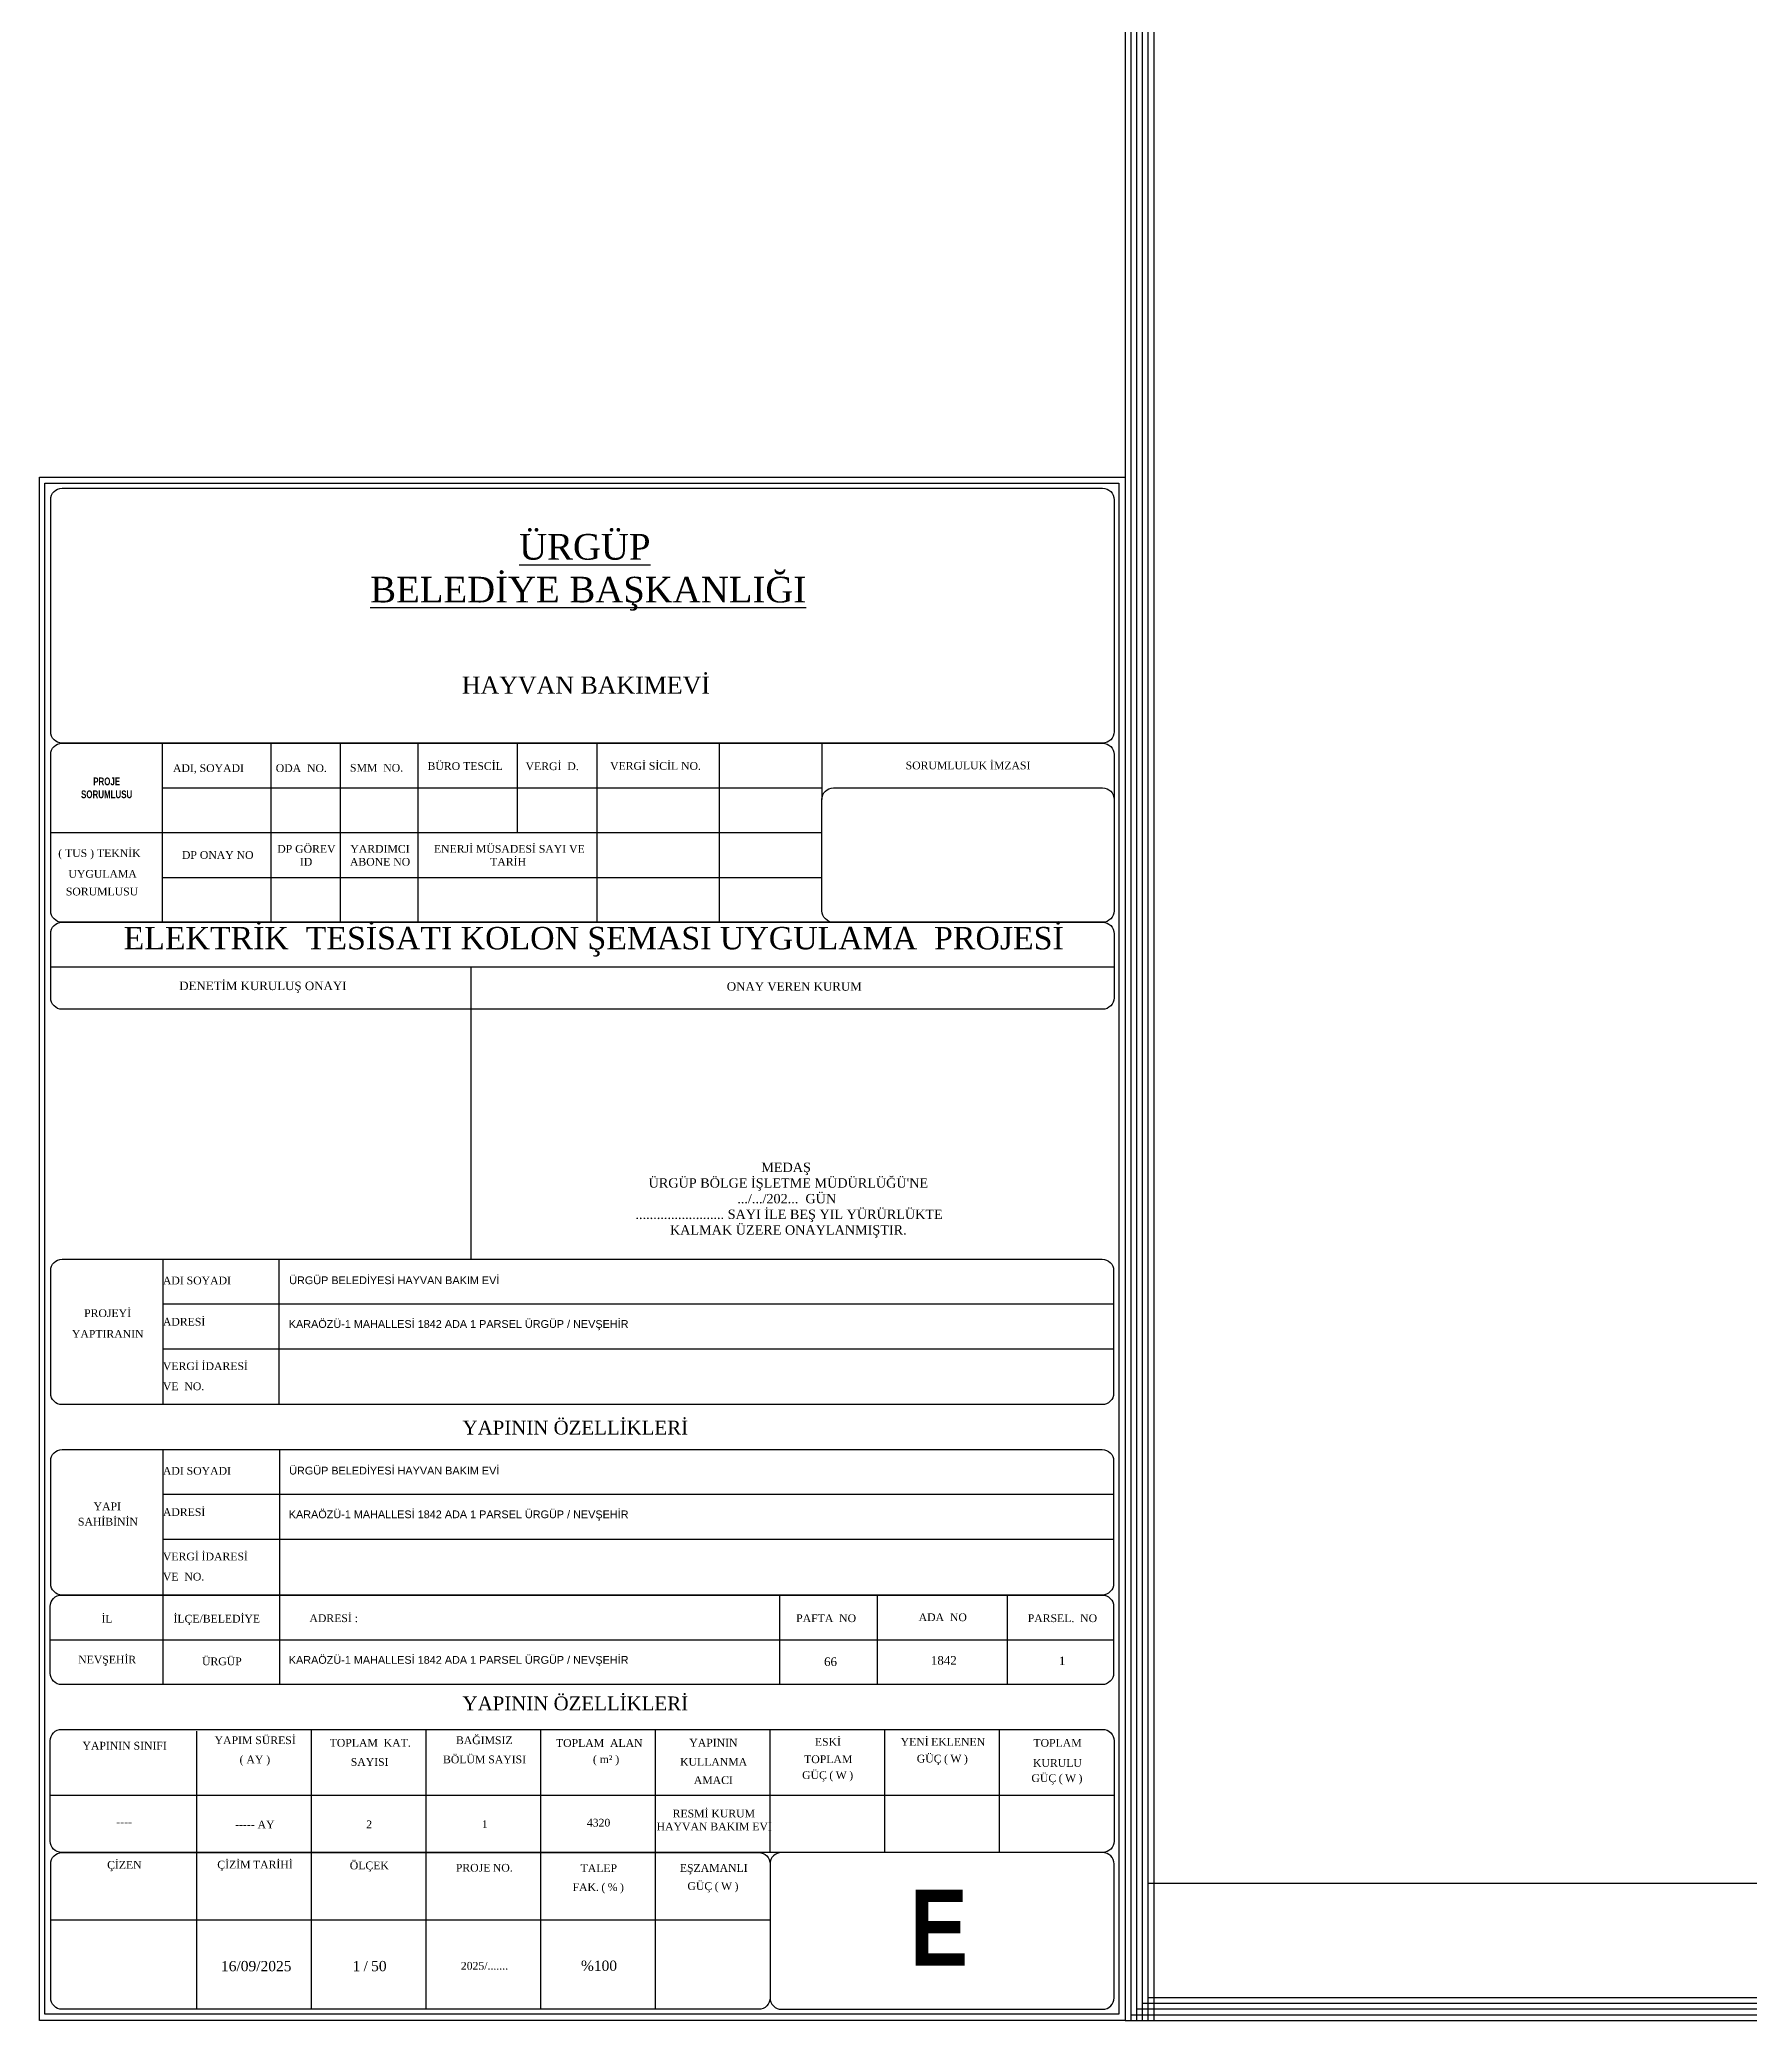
# Model space of a CAD drawing. Header units: millimetres. Extents: x 2046 to 14753, y 2361 to 29276.
# Drawn here: x 2046 to 3542, y 2361 to 4094 of the extents above; entities that cross this region are included whole.
import ezdxf

# ---------------------------------------------------------------- set-up
doc = ezdxf.new("R2010")
doc.units = ezdxf.units.MM
doc.layers.add('yazi', color=251, linetype='Continuous', lineweight=25)
doc.styles.add('Elektrik Yazı', font='times.ttf')

msp = doc.modelspace()

# ---------------------------------------------------------------- linework, layer by layer
at = {"layer": 'yazi'}
for p, q in [((3000.515, 26057.18), (3000.515, 2361.267)), ((3010.515, 26042.18), (3010.515, 2361.267)), ((3020.515, 26032.18), (3020.515, 2361.267)), ((2995.515, 8020.024), (2995.515, 2361.267)), ((3005.515, 8020.024), (3005.515, 2361.267)), ((3015.515, 8020.024), (3015.515, 2361.267)), ((2153.262, 3400.229), (2153.262, 3478.587)), ((2247.929, 3478.587), (2247.929, 3321.871)), ((2308.753, 3478.587), (2308.753, 3321.871)), ((2376.627, 3478.587), (2376.627, 3321.871)), ((2463.463, 3478.587), (2463.463, 3400.229)), ((2533.313, 3478.587), (2533.313, 3321.871)), ((2640.137, 3478.587), (2640.137, 3321.871)), ((2730.258, 3478.587), (2730.258, 3429.408)), ((2153.262, 3439.408), (2730.258, 3439.408)), ((2730.258, 3400.229), (2055.315, 3400.229)), ((2153.262, 3321.871), (2153.262, 3400.229)), ((2730.258, 3360.598), (2153.262, 3360.598)), ((2985.815, 3282.692), (2055.315, 3282.692)), ((2422.923, 3282.692), (2422.923, 3027.214)), ((2153.523, 3027.214), (2153.523, 2899.883)), ((2254.86, 3027.214), (2254.86, 2899.883)), ((2153.523, 2988.035), (2985.815, 2988.035)), ((2153.523, 2948.856), (2985.815, 2948.856)), ((2153.523, 2860.704), (2153.523, 2655.014)), ((2255.487, 2860.704), (2255.487, 2655.014)), ((2153.523, 2821.525), (2985.815, 2821.525)), ((2153.523, 2782.346), (2985.815, 2782.346)), ((2693.28, 2655.014), (2693.28, 2733.372)), ((2778.802, 2655.014), (2778.802, 2733.372)), ((2892.643, 2655.014), (2892.643, 2733.372)), ((2054.959, 2694.193), (2985.46, 2694.193)), ((2183.11, 2370.967), (2183.11, 2614.397)), ((2283.448, 2370.967), (2283.448, 2615.835)), ((2383.786, 2370.967), (2383.786, 2615.835)), ((2484.125, 2370.967), (2484.125, 2615.835)), ((2584.463, 2370.967), (2584.463, 2615.835)), ((2684.801, 2508.093), (2684.801, 2615.835)), ((2785.139, 2508.093), (2785.139, 2615.835)), ((2885.477, 2508.093), (2885.477, 2615.835)), ((2055.315, 2558.187), (2985.815, 2558.187)), ((2055.315, 2449.325), (2684.801, 2449.325))]:
    msp.add_line(p, q, dxfattribs=at)
for points in [[(2045.615, 2361.267), (2045.615, 3711.238), (2995.515, 3711.238), (2995.515, 2361.267), (2045.615, 2361.267)], [(3015.515, 2481.267), (11464.215, 2481.267)], [(3010.515, 2376.267), (11469.215, 2376.267)], [(3015.515, 2381.267), (11464.215, 2381.267)], [(2995.515, 2361.267), (11484.215, 2361.267)], [(3000.515, 2366.267), (11479.215, 2366.267)], [(3005.515, 2371.267), (11474.215, 2371.267)]]:
    msp.add_lwpolyline(points, dxfattribs=at)
at = {"layer": 'yazi', "lineweight": 30}
msp.add_lwpolyline([(2050.277, 3705.913), (2989.889, 3705.913), (2989.889, 2366.623), (2050.277, 2366.623)], close=True, dxfattribs=at)
for points in [[(2065.315, 3701.538), (2975.815, 3701.538, -0.41421356), (2985.815, 3691.538), (2985.815, 3488.587, -0.41421356), (2975.815, 3478.587), (2065.315, 3478.587, -0.41421356), (2055.315, 3488.587), (2055.315, 3691.538, -0.41421356)], [(2065.315, 3478.591), (2975.815, 3478.591, -0.41421356), (2985.815, 3468.591), (2985.815, 3331.871, -0.41421356), (2975.815, 3321.871), (2065.315, 3321.871, -0.41421356), (2055.315, 3331.871), (2055.315, 3468.591, -0.41421356)], [(2740.258, 3439.408), (2975.815, 3439.408, -0.41421356), (2985.815, 3429.408), (2985.815, 3331.871, -0.41421356), (2975.815, 3321.871), (2740.258, 3321.871, -0.41421356), (2730.258, 3331.871), (2730.258, 3429.408, -0.41421356)], [(2065.315, 3321.871), (2975.815, 3321.871, -0.41421356), (2985.815, 3311.871), (2985.815, 3255.755, -0.41421356), (2975.815, 3245.755), (2065.315, 3245.755, -0.41421356), (2055.315, 3255.755), (2055.315, 3311.871, -0.41421356)], [(2065.315, 3027.214), (2975.46, 3027.214, -0.41421356), (2985.46, 3017.214), (2985.46, 2909.883, -0.41421356), (2975.46, 2899.883), (2065.315, 2899.883, -0.41421356), (2055.315, 2909.883), (2055.315, 3017.214, -0.41421356)], [(2065.315, 2860.704), (2975.46, 2860.704, -0.41421356), (2985.46, 2850.704), (2985.46, 2743.372, -0.41421356), (2975.46, 2733.372), (2065.315, 2733.372, -0.41421356), (2055.315, 2743.372), (2055.315, 2850.704, -0.41421356)], [(2064.959, 2733.372), (2975.46, 2733.372, -0.41421356), (2985.46, 2723.372), (2985.46, 2665.014, -0.41421356), (2975.46, 2655.014), (2064.959, 2655.014, -0.41421356), (2054.959, 2665.014), (2054.959, 2723.372, -0.41421356)], [(2064.959, 2615.835), (2975.815, 2615.835, -0.41421356), (2985.815, 2605.835), (2985.815, 2518.093, -0.41421356), (2975.815, 2508.093), (2064.959, 2508.093, -0.41421356), (2054.959, 2518.093), (2054.959, 2605.835, -0.41421356)], [(2065.315, 2508.093), (2674.801, 2508.093, -0.41421356), (2684.801, 2498.093), (2684.801, 2380.967, -0.41421356), (2674.801, 2370.967), (2065.315, 2370.967, -0.41421356), (2055.315, 2380.967), (2055.315, 2498.093, -0.41421356)], [(2975.815, 2508.093), (2694.801, 2508.093, 0.41421356), (2684.801, 2498.093), (2684.801, 2380.967, 0.41421356), (2694.801, 2370.967), (2975.815, 2370.967, 0.41421356), (2985.815, 2380.967), (2985.815, 2498.093, 0.41421356)]]:
    msp.add_lwpolyline(points, format="xyb", close=True, dxfattribs=at)

# ---------------------------------------------------------------- texts
at = {"layer": 'yazi', "lineweight": 30, "style": 'Elektrik Yazı'}
for s, insert, char_height, width, attachment_point in [('\\pi313.41816;{\\L\\C240;\\c2367469;ÜRGÜP\\P\\pi183.13353;BELEDİYE BAŞKANLIĞI}', (2151.813, 3661.538), 22.45617, 737.88668, 1), ('\\pi263.28364;{\\C240;\\c2367469;HAYVAN BAKIMEVİ}', (2151.813, 3536.814), 15, 737.88668, 1), ('{\\fSwis721 LtCn BT|b1|i0|c162|p34;PROJE\\PSORUMLUSU}', (2104.289, 3439.41), 6.78978, 97.94742, 5), ('ADI, SOYADI', (2162.301, 3460.111), 6.78978, 94.49943, 1), ('ODA  NO.', (2252.255, 3460.092), 6.7898, 94.49943, 1), ('SMM  NO.', (2317.238, 3460.398), 6.7898, 94.49943, 1), ('BÜRO TESCİL', (2385.111, 3461.935), 6.78978, 94.49943, 1), ('VERGİ  D.', (2470.901, 3461.762), 6.7898, 94.49943, 1), ('VERGİ SİCİL NO.', (2544.851, 3462.026), 6.78978, 94.49943, 1), ('SORUMLULUK İMZASI', (2858.036, 3458.997), 6.78978, 255.55773, 5), ('( TUS ) TEKNİK', (2061.928, 3385.754), 6.78978, 94.49943, 1), ('\\pi16.89397;DP ONAY NO', (2153.262, 3384.122), 6.78978, 94.49943, 1), ('\\pi5.63223;DP GÖREV \\P\\pi25.43861;ID', (2247.929, 3389.479), 6.78978, 60.82447, 1), ('\\pi8.74842;YARDIMCI\\P\\pi8.39596;ABONE NO', (2308.782, 3389.479), 6.78978, 67.84498, 1), ('\\pi14.09007;ENERJİ MÜSADESİ SAYI VE \\P\\pi63.28293;TARİH', (2376.627, 3389.479), 6.78978, 156.68662, 1), ('UYGULAMA', (2070.858, 3367.589), 6.7898, 94.49943, 1), ('SORUMLUSU', (2068.56, 3352.141), 6.7898, 94.49943, 1), ('\\pi63.76469;ELEKTRİK  TESİSATI KOLON ŞEMASI UYGULAMA  PROJESİ      ', (2055.315, 3317.774), 19.58948, 930.50045, 1), ('\\pi112.4776;DENETİM KURULUŞ ONAYI', (2055.315, 3270.007), 7.48818, 367.60848, 1), ('\\pi224.01594;ONAY VEREN KURUM', (2422.923, 3269.467), 7.48818, 562.89198, 1), ('ADI SOYADI', (2153.523, 3011.893), 6.7898, 101.33613, 1), ('{\\fArial|b0|i0|c162|p34;ÜRGÜP BELEDİYESİ HAYVAN BAKIM EVİ}', (2264.016, 3012.101), 6.78978, 520.70736, 1), ('\\pi29.25631;PROJEYİ ', (2055.315, 2983.334), 6.78978, 98.2086, 1), ('\\pi18.58946;YAPTIRANIN', (2055.315, 2965.168), 6.78978, 98.2086, 1), ('ADRESİ', (2153.523, 2975.817), 6.7898, 101.33613, 1), ('{\\fArial|b0|i0|c162|p34;KARAÖZÜ-1 MAHALLESİ 1842 ADA 1 PARSEL ÜRGÜP / NEVŞEHİR}', (2263.672, 2973.853), 6.78978, 519.5868, 1), ('VERGİ İDARESİ', (2153.523, 2936.969), 6.78978, 101.33613, 1), ('VE  NO.', (2153.523, 2919.345), 6.7898, 101.33613, 1), ('YAPININ ÖZELLİKLERİ ', (2415.746, 2885.849), 12.09178, 245.94036, 1), ('ADI SOYADI', (2153.523, 2845.383), 6.7898, 101.33613, 1), ('{\\fArial|b0|i0|c162|p34;ÜRGÜP BELEDİYESİ HAYVAN BAKIM EVİ}', (2264.016, 2845.59), 6.78978, 520.70736, 1), ('\\pi37.57587;YAPI', (2055.315, 2814.323), 6.78978, 98.2086, 1), ('ADRESİ', (2153.523, 2809.306), 6.7898, 101.33613, 1), ('{\\fArial|b0|i0|c162|p34;KARAÖZÜ-1 MAHALLESİ 1842 ADA 1 PARSEL ÜRGÜP / NEVŞEHİR}', (2263.672, 2807.343), 6.78978, 519.5868, 1), ('\\pi23.86904;SAHİBİNİN', (2055.315, 2800.911), 6.78978, 98.2086, 1), ('VERGİ İDARESİ', (2153.523, 2770.459), 6.78978, 101.33613, 1), ('VE  NO.', (2153.523, 2752.834), 6.7898, 101.33613, 1), ('\\pi44.78325;İL', (2054.959, 2715.995), 6.78978, 98.56405, 1), ('İLÇE/BELEDİYE', (2162.793, 2716.064), 6.78978, 109.14684, 1), ('ADRESİ :', (2281.742, 2716.473), 6.7898, 109.14684, 1), ('PAFTA  NO', (2707.661, 2716.473), 6.7898, 109.14684, 1), ('ADA  NO', (2814.86, 2717.307), 6.7898, 109.14684, 1), ('PARSEL.  NO', (2910.301, 2716.473), 6.78978, 109.14684, 1), ('\\pi24.45307;NEVŞEHİR', (2054.959, 2680.261), 6.78978, 98.56405, 1), ('\\pi34.19349;ÜRGÜP', (2153.523, 2678.748), 6.78978, 101.96383, 1), ('{\\fArial|b0|i0|c162|p34;KARAÖZÜ-1 MAHALLESİ 1842 ADA 1 PARSEL ÜRGÜP / NEVŞEHİR}', (2263.672, 2680.011), 6.78978, 519.5868, 1), ('\\pi36.56619;66', (2695.505, 2678.778), 7.495, 83.29684, 1), ('\\pi46.73176;1842', (2778.802, 2679.933), 7.495, 113.84105, 1), ('\\pi44.96553;1', (2892.643, 2679.516), 7.495, 92.81667, 1), ('YAPININ ÖZELLİKLERİ ', (2415.746, 2644.597), 12.09178, 245.94036, 1), ('\\pi28.1806;YAPININ SINIFI', (2054.959, 2604.956), 6.78978, 128.15076, 1), ('\\pi15.65966;YAPIM SÜRESİ', (2183.11, 2609.758), 6.78978, 100.33814, 1), ('\\pi16.00478;TOPLAM  KAT.', (2283.448, 2607.474), 6.78978, 100.33814, 1), ('\\pi26.16253;BAĞIMSIZ', (2383.786, 2609.711), 6.78978, 100.33814, 1), ('\\pi13.35398;TOPLAM  ALAN', (2484.125, 2607.302), 6.78978, 100.33814, 1), ('\\pi29.6798;YAPININ', (2584.463, 2607.561), 6.78978, 100.33814, 1), ('\\pi39.255;ESKİ', (2684.801, 2608.326), 6.78978, 100.33814, 1), ('\\pi13.93027;YENİ{\\fTw Cen MT Condensed Extra Bold|b0|i0|c162|p34; }EKLENEN', (2785.139, 2608.326), 6.78978, 100.33814, 1), ('\\pi29.81687;TOPLAM', (2885.477, 2607.381), 6.78978, 100.33814, 1), ('\\pi37.49514;( AY )', (2183.11, 2592.933), 6.78978, 100.33814, 1), ('\\pi34.45027;SAYISI', (2283.448, 2590.724), 6.78978, 100.33814, 1), ('\\pi14.86418;BÖLÜM SAYISI', (2383.786, 2592.961), 6.78978, 100.33814, 1), ('\\pi32.86174;     ( m² )', (2484.125, 2593.09), 6.78978, 100.33814, 1), ('\\pi21.62703;KULLANMA', (2584.463, 2590.811), 6.78978, 100.33814, 1), ('\\pi29.81687;TOPLAM', (2684.801, 2593.104), 6.78978, 100.33814, 1), ('\\pi28.06763;GÜÇ{\\fTw Cen MT Condensed Extra Bold|b0|i0|c162|p34; }({\\fTw Cen MT Condensed Extra Bold|b0|i0|c162|p34; }W{\\fTw Cen MT Condensed Extra Bold|b0|i0|c162|p34; })', (2785.139, 2593.639), 6.789779, 100.33814, 1), ('\\pi29.42035;KURULU', (2885.477, 2589.842), 6.78978, 100.33814, 1), ('\\pi33.62051;AMACI', (2584.463, 2574.817), 6.78978, 100.33814, 1), ('\\pi28.06763;GÜÇ{\\fTw Cen MT Condensed Extra Bold|b0|i0|c162|p34; }({\\fTw Cen MT Condensed Extra Bold|b0|i0|c162|p34; }W{\\fTw Cen MT Condensed Extra Bold|b0|i0|c162|p34; })', (2684.801, 2579.227), 6.789779, 100.33814, 1), ('\\pi28.06763;GÜÇ{\\fTw Cen MT Condensed Extra Bold|b0|i0|c162|p34; }({\\fTw Cen MT Condensed Extra Bold|b0|i0|c162|p34; }W{\\fTw Cen MT Condensed Extra Bold|b0|i0|c162|p34; })', (2885.477, 2576.588), 6.789779, 100.33814, 1), ('\\pi15.12608;RESMİ KURUM\\P\\pi1.08881;HAYVAN BAKIM EVİ', (2584.463, 2545.601), 6.78978, 100.33814, 1), ('\\pi57.80206;----', (2054.959, 2538.296), 6.78978, 128.15076, 1), ('\\pi33.60583;----- AY', (2183.11, 2536.029), 6.78978, 100.33814, 1), ('\\pi47.97843;2', (2283.448, 2536.141), 6.78978, 100.33814, 1), ('\\pi48.86203;1', (2383.786, 2536.315), 6.78978, 100.33814, 1), ('\\pi40.4005;4320', (2484.125, 2537.603), 6.78978, 100.33814, 1), ('\\pi49.39288;ÇİZEN', (2055.315, 2500.71), 6.78978, 127.79531, 1), ('\\pi18.0105;ÇİZİM{\\fTw Cen MT Condensed Extra Bold|b0|i0|c162|p34; }TARİHİ', (2183.11, 2500.923), 6.78978, 100.33814, 1), ('\\pi33.59604;ÖLÇEK', (2283.448, 2500.223), 6.78978, 100.33814, 1), ('\\pi26.07306;PROJE{\\fTw Cen MT Condensed Extra Bold|b0|i0|c162|p34; }NO.', (2383.786, 2498.165), 6.78978, 100.33814, 1), ('\\pi34.90308;TALEP', (2484.125, 2497.822), 6.78978, 100.33814, 1), ('\\pi21.43367;EŞZAMANLI', (2584.463, 2498.004), 6.78978, 100.33814, 1), ('\\pi27.83021;FAK.{\\fTw Cen MT Condensed Extra Bold|b0|i0|c162|p34; }({\\fTw Cen MT Condensed Extra Bold|b0|i0|c162|p34; }%{\\fTw Cen MT Condensed Extra Bold|b0|i0|c162|p34; })', (2484.125, 2481.24), 6.789779, 100.33814, 1), ('\\pi28.06763;GÜÇ{\\fTw Cen MT Condensed Extra Bold|b0|i0|c162|p34; }({\\fTw Cen MT Condensed Extra Bold|b0|i0|c162|p34; }W{\\fTw Cen MT Condensed Extra Bold|b0|i0|c162|p34; })', (2584.463, 2482.176), 6.789779, 100.33814, 1), ('{\\fTw Cen MT Condensed Extra Bold|b0|i0|c0|p34;E}', (2807.109, 2475.598), 66.57864, 706.61181, 1), ('\\pi21.23639;16/09/2025', (2183.11, 2413.245), 8.96251, 100.33814, 1), ('\\pi36.03032;1{\\fTw Cen MT Condensed Extra Bold|b0|i0|c162|p34; }/{\\fTw Cen MT Condensed Extra Bold|b0|i0|c162|p34; }50', (2283.448, 2413.245), 8.962509, 100.33814, 1), ('\\pi30.44102;2025/.......', (2383.786, 2412.412), 6.78978, 100.33814, 1), ('\\pi35.20033;%100', (2484.125, 2413.568), 8.96251, 100.33814, 1)]:
    msp.add_mtext(s, dxfattribs=dict(at, insert=insert, char_height=char_height, width=width, attachment_point=attachment_point))
at = {"layer": 'yazi', "lineweight": -3, "insert": (2518.082, 3078.786), "char_height": 5.61618, "width": 359.64573, "attachment_point": 4, "style": 'Elektrik Yazı'}
msp.add_mtext("\\pi159.01796;{\\H1.4628x;MEDAŞ \\P\\pi60.4634;ÜRGÜP BÖLGE İŞLETME MÜDÜRLÜĞÜ'NE \\P\\pi138.05016;.../.../202...  GÜN \\P\\pi48.98442;......................... SAYI İLE BEŞ YIL YÜRÜRLÜKTE\\P\\pi79.10341;KALMAK ÜZERE ONAYLANMIŞTIR.}", dxfattribs=at)

doc.saveas('drawing.dxf')
